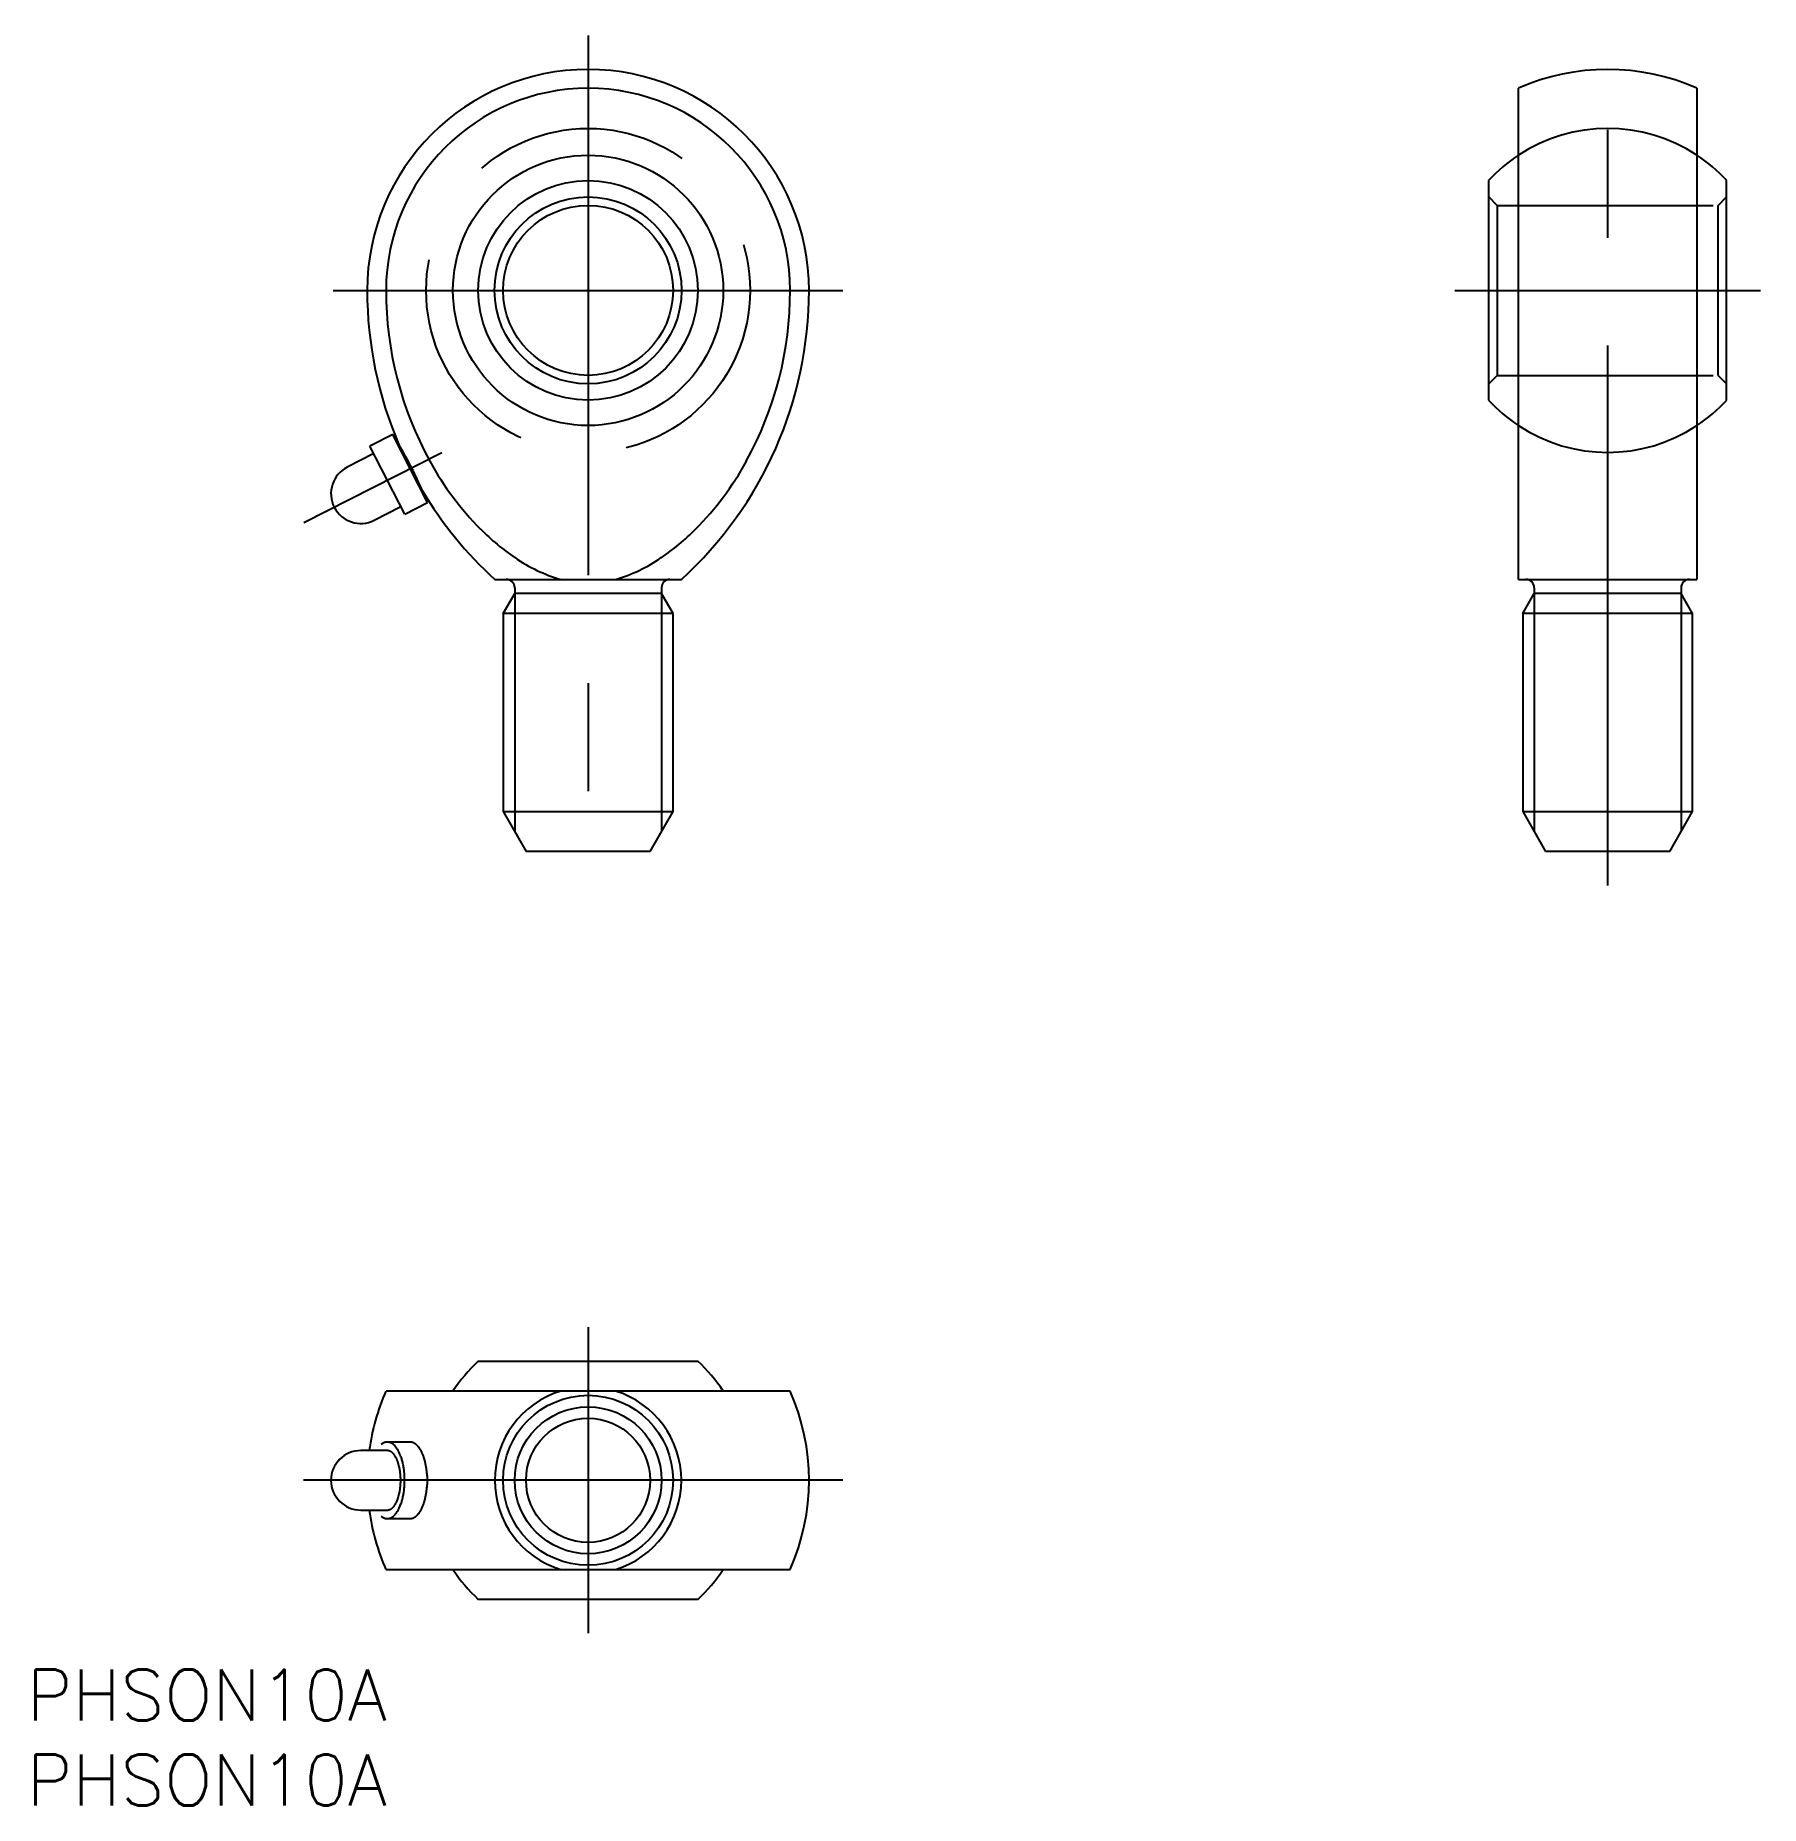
# Model space of a CAD drawing. Extents: x -33 to 69, y -19 to 85.
import ezdxf

# ---------------------------------------------------------------- set-up
doc = ezdxf.new("R2010")
doc.units = 0
doc.linetypes.add('CENTER', pattern=[50.8, 31.75, -6.35, 6.35, -6.35])
doc.linetypes.add('DASHED', pattern=[19.05, 12.7, -6.35])
doc.layers.get('0').update_dxf_attribs({"linetype": 'CONTINUOUS'})
doc.layers.add('CENTER', color=1, linetype='CENTER')
doc.styles.get("Standard").update_dxf_attribs({"font": 'txt.shx', "height": 3, "bigfont": 'bigfont.shx'})

msp = doc.modelspace()

# ---------------------------------------------------------------- linework, layer by layer
at = {"color": 7, "linetype": 'CONTINUOUS'}
for p, q in [((54.75, 53), (54.75, 81.89)), ((65.25, 81.89), (65.25, 53)), ((53, 63.54), (53, 76.46)), ((67, 63.54), (67, 76.46)), ((-11.5, 61.52), (-12.84, 60.84)), ((-9.46, 57.52), (-11.5, 61.52)), ((-10.79, 56.83), (-12.84, 60.84)), ((-11.11, 60.88), (-11.16, 60.86)), ((-12.61, 60.4), (-14.17, 59.6)), ((-12.58, 56.49), (-11.02, 57.28)), ((-10.79, 56.83), (-9.46, 57.52)), ((-9.8, 58.18), (-9.75, 58.21)), ((-5.49, 53), (5.49, 53)), ((-5, 51), (-4.32, 52.17)), ((-4.32, 52.5), (-4.32, 52.17)), ((4.32, 52.17), (-4.32, 52.17)), ((4.32, 52.5), (4.32, 52.17)), ((5, 51), (4.32, 52.17)), ((54.75, 53), (65.25, 53)), ((55, 51), (55.68, 52.17)), ((55.68, 52.5), (55.68, 52.17)), ((64.32, 52.17), (55.68, 52.17)), ((64.32, 52.5), (64.32, 52.17)), ((65, 51), (64.32, 52.17)), ((-5, 51), (-5, 39.34)), ((5, 51), (-5, 51)), ((5, 39.34), (5, 51)), ((55, 51), (55, 39.34)), ((65, 51), (55, 51)), ((65, 39.34), (65, 51)), ((-5, 39.34), (5, 39.34)), ((-5, 39.34), (-3.65, 37)), ((3.65, 37), (5, 39.34)), ((55, 39.34), (65, 39.34)), ((55, 39.34), (56.35, 37)), ((63.65, 37), (65, 39.34)), ((3.65, 37), (-3.65, 37)), ((63.65, 37), (56.35, 37)), ((-6.46, 7), (6.46, 7)), ((11.89, 5.25), (-11.89, 5.25)), ((-10.48, 2.25), (-11.82, 2.25)), ((-11.82, 1.75), (-13.38, 1.75)), ((-13.38, -1.75), (-11.82, -1.75)), ((-11.82, -2.25), (-10.48, -2.25)), ((-11.89, -5.25), (11.89, -5.25)), ((-6.46, -7), (6.46, -7))]:
    msp.add_line(p, q, dxfattribs=at)
at = {"color": 3, "linetype": 'DASHED'}
for p, q in [((53.5, 75), (53, 75.5)), ((53.5, 75), (66.5, 75)), ((53.5, 75), (53.5, 65)), ((66.5, 75), (67, 75.5)), ((66.5, 65), (66.5, 75)), ((53.5, 65), (53, 64.5)), ((53.5, 65), (66.5, 65)), ((66.5, 65), (67, 64.5))]:
    msp.add_line(p, q, dxfattribs=at)
at = {"color": 3, "linetype": 'CONTINUOUS'}
for p, q in [((-4.32, 52.17), (-4.32, 38.16)), ((4.32, 52.17), (4.32, 38.17)), ((55.68, 52.17), (55.68, 38.16)), ((64.32, 52.17), (64.32, 38.17))]:
    msp.add_line(p, q, dxfattribs=at)
at = {"color": 7, "linetype": 'CONTINUOUS'}
for points in [[(-12.17, -2.11, 0), (-12.14, -2.13, 0), (-12.11, -2.16, 0), (-12.08, -2.17, 0), (-12.05, -2.19, 0), (-12.02, -2.2, 0), (-11.99, -2.22, 0), (-11.96, -2.23, 0), (-11.93, -2.24, 0), (-11.9, -2.24, 0), (-11.87, -2.25, 0), (-11.84, -2.25, 0), (-11.81, -2.25, 0), (-11.78, -2.25, 0), (-11.75, -2.24, 0), (-11.72, -2.24, 0), (-11.69, -2.23, 0), (-11.65, -2.22, 0), (-11.62, -2.21, 0), (-11.59, -2.2, 0), (-11.56, -2.18, 0), (-11.53, -2.16, 0), (-11.51, -2.14, 0), (-11.48, -2.12, 0), (-11.45, -2.1, 0), (-11.42, -2.07, 0), (-11.39, -2.05, 0), (-11.36, -2.02, 0), (-11.34, -1.99, 0), (-11.31, -1.95, 0), (-11.28, -1.92, 0), (-11.26, -1.88, 0), (-11.23, -1.84, 0), (-11.21, -1.81, 0), (-11.18, -1.76, 0), (-11.16, -1.72, 0), (-11.14, -1.68, 0), (-11.11, -1.63, 0), (-11.09, -1.58, 0), (-11.07, -1.54, 0), (-11.05, -1.49, 0), (-11.03, -1.43, 0), (-11.01, -1.38, 0), (-10.99, -1.33, 0), (-10.97, -1.27, 0), (-10.96, -1.22, 0), (-10.94, -1.16, 0), (-10.93, -1.1, 0), (-10.91, -1.04, 0), (-10.9, -0.98, 0), (-10.88, -0.92, 0), (-10.87, -0.86, 0), (-10.86, -0.79, 0), (-10.85, -0.73, 0), (-10.84, -0.67, 0), (-10.83, -0.6, 0), (-10.82, -0.54, 0), (-10.82, -0.47, 0), (-10.81, -0.4, 0), (-10.81, -0.34, 0), (-10.8, -0.27, 0), (-10.8, -0.2, 0), (-10.8, -0.14, 0), (-10.8, -0.07, 0), (-10.79, 0, 0), (-10.8, 0.07, 0), (-10.8, 0.14, 0), (-10.8, 0.2, 0), (-10.8, 0.27, 0), (-10.81, 0.34, 0), (-10.81, 0.4, 0), (-10.82, 0.47, 0), (-10.82, 0.54, 0), (-10.83, 0.6, 0), (-10.84, 0.67, 0), (-10.85, 0.73, 0), (-10.86, 0.79, 0), (-10.87, 0.86, 0), (-10.88, 0.92, 0), (-10.9, 0.98, 0), (-10.91, 1.04, 0), (-10.93, 1.1, 0), (-10.94, 1.16, 0), (-10.96, 1.22, 0), (-10.97, 1.27, 0), (-10.99, 1.33, 0), (-11.01, 1.38, 0), (-11.03, 1.43, 0), (-11.05, 1.49, 0), (-11.07, 1.54, 0), (-11.09, 1.58, 0), (-11.11, 1.63, 0), (-11.14, 1.68, 0), (-11.16, 1.72, 0), (-11.18, 1.76, 0), (-11.21, 1.81, 0), (-11.23, 1.84, 0), (-11.26, 1.88, 0), (-11.28, 1.92, 0), (-11.31, 1.95, 0), (-11.34, 1.99, 0), (-11.36, 2.02, 0), (-11.39, 2.05, 0), (-11.42, 2.07, 0), (-11.45, 2.1, 0), (-11.48, 2.12, 0), (-11.51, 2.14, 0), (-11.53, 2.16, 0), (-11.56, 2.18, 0), (-11.59, 2.2, 0), (-11.62, 2.21, 0), (-11.65, 2.22, 0), (-11.69, 2.23, 0), (-11.72, 2.24, 0), (-11.75, 2.24, 0), (-11.78, 2.25, 0), (-11.81, 2.25, 0), (-11.84, 2.25, 0), (-11.87, 2.25, 0), (-11.9, 2.24, 0), (-11.93, 2.24, 0), (-11.96, 2.23, 0), (-11.99, 2.22, 0), (-12.02, 2.2, 0), (-12.05, 2.19, 0), (-12.08, 2.17, 0), (-12.11, 2.16, 0), (-12.14, 2.13, 0), (-12.17, 2.11, 0)], [(-10.48, -2.25, 0), (-10.45, -2.25, 0), (-10.43, -2.25, 0), (-10.4, -2.24, 0), (-10.38, -2.24, 0), (-10.35, -2.23, 0), (-10.33, -2.23, 0), (-10.31, -2.22, 0), (-10.28, -2.21, 0), (-10.26, -2.2, 0), (-10.23, -2.18, 0), (-10.21, -2.17, 0), (-10.18, -2.15, 0), (-10.16, -2.14, 0), (-10.14, -2.12, 0), (-10.11, -2.1, 0), (-10.09, -2.08, 0), (-10.07, -2.06, 0), (-10.04, -2.03, 0), (-10.02, -2.01, 0), (-10, -1.98, 0), (-9.98, -1.96, 0), (-9.95, -1.93, 0), (-9.93, -1.9, 0), (-9.91, -1.87, 0), (-9.89, -1.84, 0), (-9.87, -1.81, 0), (-9.85, -1.77, 0), (-9.83, -1.74, 0), (-9.81, -1.7, 0), (-9.79, -1.67, 0), (-9.78, -1.63, 0), (-9.76, -1.59, 0), (-9.74, -1.55, 0), (-9.72, -1.51, 0), (-9.71, -1.47, 0), (-9.69, -1.43, 0), (-9.67, -1.38, 0), (-9.66, -1.34, 0), (-9.64, -1.3, 0), (-9.63, -1.25, 0), (-9.62, -1.2, 0), (-9.6, -1.16, 0), (-9.59, -1.11, 0), (-9.58, -1.06, 0), (-9.57, -1.01, 0), (-9.56, -0.96, 0), (-9.55, -0.91, 0), (-9.54, -0.86, 0), (-9.53, -0.81, 0), (-9.52, -0.76, 0), (-9.51, -0.71, 0), (-9.5, -0.65, 0), (-9.5, -0.6, 0), (-9.49, -0.55, 0), (-9.48, -0.49, 0), (-9.48, -0.44, 0), (-9.47, -0.38, 0), (-9.47, -0.33, 0), (-9.47, -0.28, 0), (-9.46, -0.22, 0), (-9.46, -0.17, 0), (-9.46, -0.11, 0), (-9.46, -0.06, 0), (-9.46, 0, 0), (-9.46, 0.06, 0), (-9.46, 0.11, 0), (-9.46, 0.17, 0), (-9.46, 0.22, 0), (-9.47, 0.28, 0), (-9.47, 0.33, 0), (-9.47, 0.38, 0), (-9.48, 0.44, 0), (-9.48, 0.49, 0), (-9.49, 0.55, 0), (-9.5, 0.6, 0), (-9.5, 0.65, 0), (-9.51, 0.71, 0), (-9.52, 0.76, 0), (-9.53, 0.81, 0), (-9.54, 0.86, 0), (-9.55, 0.91, 0), (-9.56, 0.96, 0), (-9.57, 1.01, 0), (-9.58, 1.06, 0), (-9.59, 1.11, 0), (-9.6, 1.16, 0), (-9.62, 1.2, 0), (-9.63, 1.25, 0), (-9.64, 1.3, 0), (-9.66, 1.34, 0), (-9.67, 1.38, 0), (-9.69, 1.43, 0), (-9.71, 1.47, 0), (-9.72, 1.51, 0), (-9.74, 1.55, 0), (-9.76, 1.59, 0), (-9.78, 1.63, 0), (-9.79, 1.67, 0), (-9.81, 1.7, 0), (-9.83, 1.74, 0), (-9.85, 1.77, 0), (-9.87, 1.81, 0), (-9.89, 1.84, 0), (-9.91, 1.87, 0), (-9.93, 1.9, 0), (-9.95, 1.93, 0), (-9.98, 1.96, 0), (-10, 1.98, 0), (-10.02, 2.01, 0), (-10.04, 2.03, 0), (-10.07, 2.06, 0), (-10.09, 2.08, 0), (-10.11, 2.1, 0), (-10.14, 2.12, 0), (-10.16, 2.14, 0), (-10.18, 2.15, 0), (-10.21, 2.17, 0), (-10.23, 2.18, 0), (-10.26, 2.2, 0), (-10.28, 2.21, 0), (-10.31, 2.22, 0), (-10.33, 2.23, 0), (-10.35, 2.23, 0), (-10.38, 2.24, 0), (-10.4, 2.24, 0), (-10.43, 2.25, 0), (-10.45, 2.25, 0), (-10.48, 2.25, 0)], [(-11.82, -1.75, 0), (-11.8, -1.75, 0), (-11.78, -1.75, 0), (-11.76, -1.75, 0), (-11.74, -1.74, 0), (-11.72, -1.74, 0), (-11.7, -1.73, 0), (-11.68, -1.72, 0), (-11.66, -1.72, 0), (-11.64, -1.71, 0), (-11.62, -1.7, 0), (-11.6, -1.69, 0), (-11.59, -1.67, 0), (-11.57, -1.66, 0), (-11.55, -1.65, 0), (-11.53, -1.63, 0), (-11.51, -1.62, 0), (-11.49, -1.6, 0), (-11.48, -1.58, 0), (-11.46, -1.56, 0), (-11.44, -1.54, 0), (-11.42, -1.52, 0), (-11.41, -1.5, 0), (-11.39, -1.48, 0), (-11.38, -1.46, 0), (-11.36, -1.43, 0), (-11.34, -1.41, 0), (-11.33, -1.38, 0), (-11.31, -1.35, 0), (-11.3, -1.33, 0), (-11.28, -1.3, 0), (-11.27, -1.27, 0), (-11.25, -1.24, 0), (-11.24, -1.21, 0), (-11.23, -1.18, 0), (-11.21, -1.14, 0), (-11.2, -1.11, 0), (-11.19, -1.08, 0), (-11.18, -1.04, 0), (-11.17, -1.01, 0), (-11.16, -0.97, 0), (-11.15, -0.94, 0), (-11.13, -0.9, 0), (-11.13, -0.86, 0), (-11.12, -0.82, 0), (-11.11, -0.79, 0), (-11.1, -0.75, 0), (-11.09, -0.71, 0), (-11.08, -0.67, 0), (-11.08, -0.63, 0), (-11.07, -0.59, 0), (-11.06, -0.55, 0), (-11.06, -0.51, 0), (-11.05, -0.47, 0), (-11.05, -0.43, 0), (-11.04, -0.38, 0), (-11.04, -0.34, 0), (-11.03, -0.3, 0), (-11.03, -0.26, 0), (-11.03, -0.21, 0), (-11.03, -0.17, 0), (-11.02, -0.13, 0), (-11.02, -0.09, 0), (-11.02, -0.04, 0), (-11.02, 0, 0), (-11.02, 0.04, 0), (-11.02, 0.09, 0), (-11.02, 0.13, 0), (-11.03, 0.17, 0), (-11.03, 0.21, 0), (-11.03, 0.26, 0), (-11.03, 0.3, 0), (-11.04, 0.34, 0), (-11.04, 0.38, 0), (-11.05, 0.43, 0), (-11.05, 0.47, 0), (-11.06, 0.51, 0), (-11.06, 0.55, 0), (-11.07, 0.59, 0), (-11.08, 0.63, 0), (-11.08, 0.67, 0), (-11.09, 0.71, 0), (-11.1, 0.75, 0), (-11.11, 0.79, 0), (-11.12, 0.82, 0), (-11.13, 0.86, 0), (-11.13, 0.9, 0), (-11.15, 0.94, 0), (-11.16, 0.97, 0), (-11.17, 1.01, 0), (-11.18, 1.04, 0), (-11.19, 1.08, 0), (-11.2, 1.11, 0), (-11.21, 1.14, 0), (-11.23, 1.18, 0), (-11.24, 1.21, 0), (-11.25, 1.24, 0), (-11.27, 1.27, 0), (-11.28, 1.3, 0), (-11.3, 1.33, 0), (-11.31, 1.35, 0), (-11.33, 1.38, 0), (-11.34, 1.41, 0), (-11.36, 1.43, 0), (-11.38, 1.46, 0), (-11.39, 1.48, 0), (-11.41, 1.5, 0), (-11.42, 1.52, 0), (-11.44, 1.54, 0), (-11.46, 1.56, 0), (-11.48, 1.58, 0), (-11.49, 1.6, 0), (-11.51, 1.62, 0), (-11.53, 1.63, 0), (-11.55, 1.65, 0), (-11.57, 1.66, 0), (-11.59, 1.67, 0), (-11.6, 1.69, 0), (-11.62, 1.7, 0), (-11.64, 1.71, 0), (-11.66, 1.72, 0), (-11.68, 1.72, 0), (-11.7, 1.73, 0), (-11.72, 1.74, 0), (-11.74, 1.74, 0), (-11.76, 1.75, 0), (-11.78, 1.75, 0), (-11.8, 1.75, 0), (-11.82, 1.75, 0)]]:
    msp.add_polyline3d(points, dxfattribs=at)
at = {"color": 3, "linetype": 'DASHED'}
msp.add_circle((0, 70), 9.53, dxfattribs=at)
at = {"color": 7, "linetype": 'CONTINUOUS'}
for centre, radius in [((0, 70), 7.95), ((0, 70), 6.46), ((0, 70), 5.5), ((0, 70), 5), ((0, 0), 5), ((0, 0), 3.65)]:
    msp.add_circle(centre, radius, dxfattribs=at)
at = {"color": 3, "linetype": 'CONTINUOUS'}
msp.add_circle((0, 0), 4.32, dxfattribs=at)
at = {"color": 7, "linetype": 'CONTINUOUS'}
for centre, radius, start, end in [((0, 70), 13, 0, 180), ((60, 70), 13, 66.1812, 113.8188), ((0, 70), 11.89, 0, 180), ((60, 70), 9.53, 123.4481, 137.2995), ((60, 70), 9.53, 42.7005, 56.5519), ((10, 70), 23, 180, 203.3608), ((8.8, 69.96), 20.69, 179.8892, 208.9294), ((-10, 70), 23, 312.3426, 0), ((-8.8, 69.96), 20.69, 331.0706, 0.1108), ((60, 70), 9.53, 222.7005, 236.5519), ((60, 70), 9.53, 303.4481, 317.2995), ((-30.86, 49.09), 23, 23.3608, 30.8394), ((-13.38, 58.04), 1.75, 117, 297), ((6.56, 68.72), 18.14, 208.9217, 224.7382), ((-6.56, 68.72), 18.14, 315.2618, 331.0783), ((10, 70), 23, 210.8394, 227.6574), ((3.53, 65.73), 13.88, 224.7907, 235.6554), ((-3.53, 65.73), 13.88, 304.3446, 315.2093), ((0.89, 61.74), 9.09, 235.174, 254.0187), ((-0.89, 61.74), 9.09, 285.9813, 304.826), ((-4.82, 52.5), 0.5, 0, 90), ((4.82, 52.5), 0.5, 90, 180), ((55.18, 52.5), 0.5, 0, 90), ((64.82, 52.5), 0.5, 90, 180), ((0, 0), 9.53, 132.7005, 146.5519), ((0, 0), 9.53, 33.4481, 47.2995), ((0, 0), 13, 156.1812, 172.2636), ((0, 0), 5.49, 107.0699, 252.9301), ((0, 0), 5.49, 287.0699, 72.9301), ((0, 0), 13, 336.1812, 23.8188), ((-13.38, 0), 1.75, 90, 270), ((0, 0), 13, 187.7364, 203.8188), ((0, 0), 9.53, 213.4481, 227.2995), ((0, 0), 9.53, 312.7005, 326.5519)]:
    msp.add_arc(centre, radius, start, end, dxfattribs=at)
at = {"color": 3, "linetype": 'DASHED'}
for start, end in [(56.5519, 123.4481), (236.5519, 303.4481)]:
    msp.add_arc((60, 70), 9.53, start, end, dxfattribs=at)
at = {"layer": 'CENTER', "color": 1, "linetype": 'CENTER'}
for p, q in [((0, 85), (0, 35)), ((60, 35), (60, 85)), ((-15, 70), (15, 70)), ((51, 70), (69, 70)), ((-16.72, 56.34), (-8.61, 60.47)), ((0, 9), (0, -9)), ((15, 0), (-17.13, 0))]:
    msp.add_line(p, q, dxfattribs=at)

# ---------------------------------------------------------------- texts
at = {"color": 7, "linetype": 'CONTINUOUS'}
for p in [(-33.04, -14.13), (-33.04, -19.13)]:
    msp.add_text('PHSON10A', height=3, dxfattribs=at).set_placement(p)

doc.saveas('drawing.dxf')
